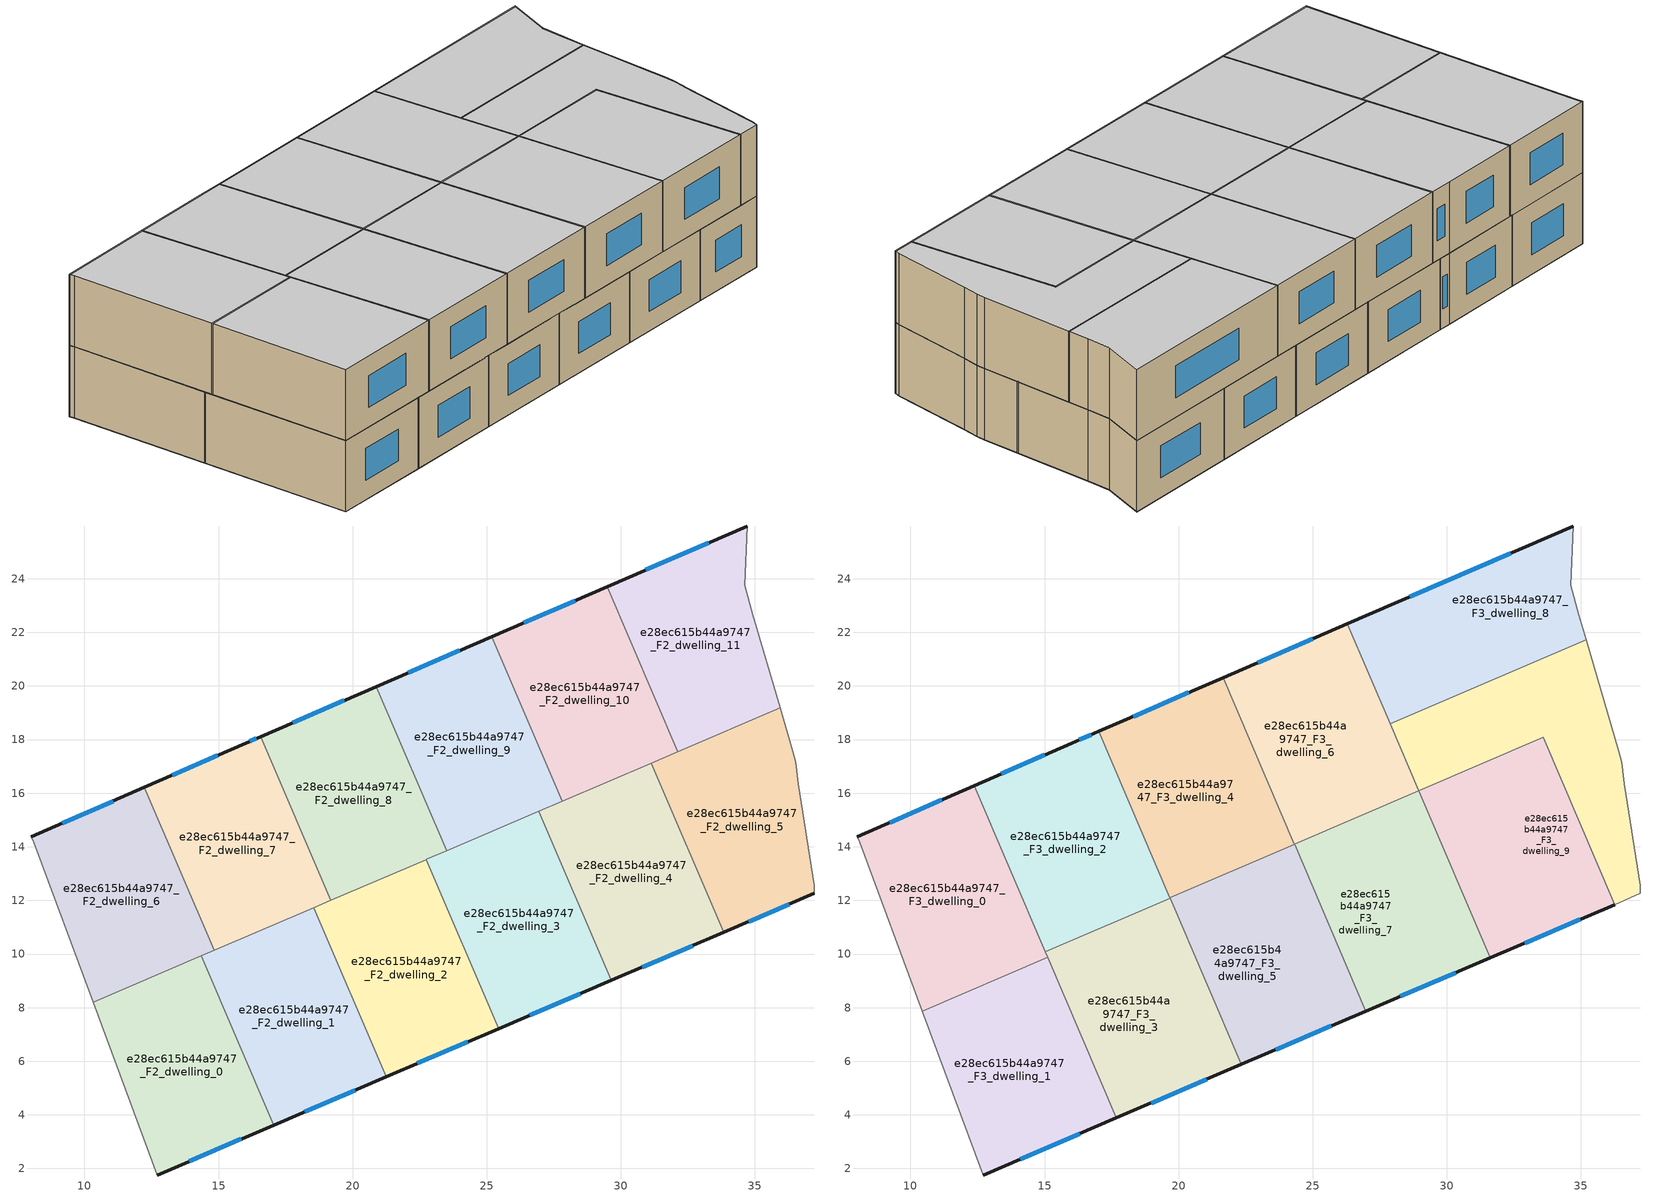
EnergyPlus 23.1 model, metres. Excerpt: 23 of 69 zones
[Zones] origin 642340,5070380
e28ec615b44a9747_F2_dwelling_0
 floor to e28ec615b44a9747_F1_dwelling_0 (EU_floor_Construction): 17.06,3.62 14.36,9.93 10.32,8.2 12.71,1.76 z6
 wall outside (EU_wall_Construction): 17.06,3.62 12.71,1.76 z6:9
 wall to e28ec615b44a9747_F2_dwelling_1 (EU_wall_Construction): 14.36,9.93 17.06,3.62 z6:9
 wall adiabatic (EU_wall_Construction): 12.71,1.76 10.32,8.2 z6:9
 wall to e28ec615b44a9747_F2_dwelling_6 (EU_wall_Construction): 10.32,8.2 14.36,9.93 z6:9
 window (EU_Window_Construction): 15.86,3.1 13.91,2.27 z6.83:8.17
e28ec615b44a9747_F2_dwelling_1
 floor to e28ec615b44a9747_F1_dwelling_1 (EU_floor_Construction): 21.26,5.42 18.56,11.73 14.36,9.93 17.06,3.62 z6
 wall outside (EU_wall_Construction): 21.26,5.42 17.06,3.62 z6:9
 wall to e28ec615b44a9747_F2_dwelling_2 (EU_wall_Construction): 18.56,11.73 21.26,5.42 z6:9
 wall to e28ec615b44a9747_F2_dwelling_7 (EU_wall_Construction): 14.84,10.14 18.56,11.73 z6:9
 wall to e28ec615b44a9747_F2_dwelling_6 (EU_wall_Construction): 14.36,9.93 14.84,10.14 z6:9
 window (EU_Window_Construction): 20.1,4.92 18.22,4.12 z6.83:8.17
e28ec615b44a9747_F2_dwelling_10
 floor to e28ec615b44a9747_F1_dwelling_10 (EU_floor_Construction): 32.13,17.54 29.5,23.7 25.2,21.84 27.83,15.7 z6
 wall outside (EU_wall_Construction): 25.2,21.84 29.5,23.7 z6:9
 wall to e28ec615b44a9747_F2_dwelling_9 (EU_wall_Construction): 27.83,15.7 25.2,21.84 z6:9
 wall to e28ec615b44a9747_F2_dwelling_11 (EU_wall_Construction): 29.5,23.7 32.13,17.54 z6:9
 wall to e28ec615b44a9747_F2_dwelling_4 (EU_wall_Construction): 31.15,17.12 27.83,15.7 z6:9
 wall to e28ec615b44a9747_F2_dwelling_5 (EU_wall_Construction): 32.13,17.54 31.15,17.12 z6:9
 window (EU_Window_Construction): 26.39,22.36 28.31,23.19 z6.83:8.17
e28ec615b44a9747_F2_dwelling_11
 floor to e28ec615b44a9747_F1_dwelling_11 (EU_floor_Construction): 35.95,19.18 34.93,22.66 34.63,23.76 34.73,25.97 29.5,23.7 32.13,17.54 z6
 wall outside (EU_wall_Construction): 29.5,23.7 34.73,25.97 z6:9
 wall adiabatic (EU_wall_Construction): 34.73,25.97 34.63,23.76 34.93,22.66 35.95,19.18 z6:9
 wall to e28ec615b44a9747_F2_dwelling_5 (EU_wall_Construction): 35.95,19.18 32.13,17.54 z6:9
 window (EU_Window_Construction): 30.95,24.33 33.28,25.34 z6.83:8.17
e28ec615b44a9747_F2_dwelling_2
 floor to e28ec615b44a9747_F1_dwelling_2 (EU_floor_Construction): 25.46,7.21 22.75,13.53 18.56,11.73 21.26,5.42 z6
 wall outside (EU_wall_Construction): 25.46,7.21 21.26,5.42 z6:9
 wall to e28ec615b44a9747_F2_dwelling_3 (EU_wall_Construction): 22.75,13.53 25.46,7.21 z6:9
 wall to e28ec615b44a9747_F2_dwelling_8 (EU_wall_Construction): 19.18,12 22.75,13.53 z6:9
 wall to e28ec615b44a9747_F2_dwelling_7 (EU_wall_Construction): 18.56,11.73 19.18,12 z6:9
 window (EU_Window_Construction): 24.29,6.72 22.42,5.92 z6.83:8.17
 ceiling adiabatic (EU_roof_Construction): 22.75,13.53 22.79,13.43 19.68,12.1 22.34,5.88 21.26,5.42 18.6,11.62 19.69,12.08 19.64,12.19 z9
e28ec615b44a9747_F2_dwelling_3
 floor to e28ec615b44a9747_F1_dwelling_3 (EU_floor_Construction): 29.65,9.01 26.95,15.32 22.75,13.53 25.46,7.21 z6
 wall outside (EU_wall_Construction): 29.65,9.01 25.46,7.21 z6:9
 wall to e28ec615b44a9747_F2_dwelling_4 (EU_wall_Construction): 26.95,15.32 29.65,9.01 z6:9
 wall to e28ec615b44a9747_F2_dwelling_9 (EU_wall_Construction): 23.51,13.85 26.95,15.32 z6:9
 wall to e28ec615b44a9747_F2_dwelling_8 (EU_wall_Construction): 22.75,13.53 23.51,13.85 z6:9
 window (EU_Window_Construction): 28.49,8.52 26.62,7.71 z6.83:8.17
 ceiling adiabatic (EU_roof_Construction): 26.95,15.32 26.99,15.24 24.33,14.09 22.79,13.43 22.75,13.53 z9
e28ec615b44a9747_F2_dwelling_4
 floor to e28ec615b44a9747_F1_dwelling_4 (EU_floor_Construction): 33.85,10.81 31.15,17.12 26.95,15.32 29.65,9.01 z6
 wall outside (EU_wall_Construction): 33.85,10.81 29.65,9.01 z6:9
 wall to e28ec615b44a9747_F2_dwelling_5 (EU_wall_Construction): 31.15,17.12 33.85,10.81 z6:9
 wall to e28ec615b44a9747_F2_dwelling_9 (EU_wall_Construction): 26.95,15.32 27.83,15.7 z6:9
 window (EU_Window_Construction): 32.69,10.31 30.81,9.51 z6.83:8.17
e28ec615b44a9747_F2_dwelling_5
 floor to e28ec615b44a9747_F1_dwelling_5 (EU_floor_Construction): 37.23,12.26 37.23,12.56 36.63,16.36 36.53,17.16 36.43,17.56 35.95,19.18 31.15,17.12 33.85,10.81 z6
 wall outside (EU_wall_Construction): 37.23,12.26 33.85,10.81 z6:9
 wall adiabatic (EU_wall_Construction): 35.95,19.18 36.43,17.56 36.53,17.16 36.63,16.36 37.23,12.56 37.23,12.26 z6:9
 window (EU_Window_Construction): 36.29,11.86 34.79,11.21 z6.83:8.17
e28ec615b44a9747_F2_dwelling_6
 floor to e28ec615b44a9747_F1_dwelling_6 (EU_floor_Construction): 14.84,10.14 12.23,16.21 8.01,14.37 8.11,14.17 10.32,8.2 z6
 wall outside (EU_wall_Construction): 8.01,14.37 12.23,16.21 z6:9
 wall to e28ec615b44a9747_F2_dwelling_7 (EU_wall_Construction): 12.23,16.21 14.84,10.14 z6:9
 wall adiabatic (EU_wall_Construction): 10.32,8.2 8.11,14.17 8.01,14.37 z6:9
 window (EU_Window_Construction): 9.18,14.88 11.07,15.7 z6.83:8.17
e28ec615b44a9747_F2_dwelling_7
 floor to e28ec615b44a9747_F1_dwelling_7 (EU_floor_Construction): 19.18,12 16.57,18.11 16.02,17.87 12.23,16.21 14.84,10.14 z6
 wall outside (EU_wall_Construction): 12.23,16.21 16.02,17.87 16.57,18.11 z6:9
 wall to e28ec615b44a9747_F2_dwelling_8 (EU_wall_Construction): 16.57,18.11 19.18,12 z6:9
 window (EU_Window_Construction): 13.28,16.67 14.97,17.41 / 16.17,17.93 16.41,18.04 z6.83:8.17
e28ec615b44a9747_F2_dwelling_8
 floor to e28ec615b44a9747_F1_dwelling_8 (EU_floor_Construction): 23.51,13.85 20.89,19.98 16.57,18.11 19.18,12 z6
 wall outside (EU_wall_Construction): 16.57,18.11 20.89,19.98 z6:9
 wall to e28ec615b44a9747_F2_dwelling_9 (EU_wall_Construction): 20.89,19.98 23.51,13.85 z6:9
 window (EU_Window_Construction): 17.76,18.62 19.69,19.46 z6.83:8.17
e28ec615b44a9747_F2_dwelling_9
 floor to e28ec615b44a9747_F1_dwelling_9 (EU_floor_Construction): 27.83,15.7 25.2,21.84 20.89,19.98 23.51,13.85 z6
 wall outside (EU_wall_Construction): 20.89,19.98 25.2,21.84 z6:9
 window (EU_Window_Construction): 22.08,20.49 24,21.32 z6.83:8.17
e28ec615b44a9747_F3_dwelling_0
 floor to e28ec615b44a9747_F2_dwelling_6 (EU_floor_Construction): 14.84,10.14 12.23,16.21 8.01,14.37 8.11,14.17 10.32,8.2 z9
 floor to e28ec615b44a9747_F2_dwelling_0 (EU_floor_Construction): 14.5,9.6 14.36,9.93 10.32,8.2 10.44,7.87 z9
 floor to e28ec615b44a9747_F2_dwelling_7 (EU_floor_Construction): 14.98,10.2 12.38,16.28 12.23,16.21 14.84,10.14 z9
 floor to e28ec615b44a9747_F2_dwelling_1 (EU_floor_Construction): 15.12,9.87 14.98,10.2 14.36,9.93 14.5,9.6 z9
 wall outside (EU_wall_Construction): 8.01,14.37 12.38,16.28 z9:12
 wall to e28ec615b44a9747_F3_dwelling_1 (EU_wall_Construction): 15.12,9.87 10.44,7.87 z9:12
 wall adiabatic (EU_wall_Construction): 10.44,7.87 8.11,14.17 8.01,14.37 z9:12
 wall to e28ec615b44a9747_F3_dwelling_2 (EU_wall_Construction): 12.38,16.28 15.03,10.09 z9:12
 wall to e28ec615b44a9747_F3_dwelling_3 (EU_wall_Construction): 15.03,10.09 15.12,9.87 z9:12
 window (EU_Window_Construction): 9.22,14.9 11.17,15.75 z9.83:11.17
 ceiling to e28ec615b44a9747_F4_dwelling_0 (EU_floor_Construction): 12.38,16.28 15.12,9.87 10.44,7.87 8.11,14.17 8.01,14.37 z12
e28ec615b44a9747_F3_dwelling_1
 floor to e28ec615b44a9747_F2_dwelling_0 (EU_floor_Construction): 17.06,3.62 14.5,9.6 10.44,7.87 12.71,1.76 z9
 floor to e28ec615b44a9747_F2_dwelling_1 (EU_floor_Construction): 17.68,3.89 15.12,9.87 14.5,9.6 17.06,3.62 z9
 wall outside (EU_wall_Construction): 17.69,3.89 12.71,1.76 z9:12
 wall adiabatic (EU_wall_Construction): 12.71,1.76 10.44,7.87 z9:12
 wall to e28ec615b44a9747_F3_dwelling_3 (EU_wall_Construction): 15.12,9.87 17.69,3.89 z9:12
 window (EU_Window_Construction): 16.31,3.3 14.09,2.35 z9.83:11.17
 ceiling to e28ec615b44a9747_F4_dwelling_1 (EU_floor_Construction): 15.12,9.87 17.69,3.89 12.71,1.76 10.44,7.87 z12
e28ec615b44a9747_F3_dwelling_10
 floor to e28ec615b44a9747_F2_dwelling_5 (EU_floor_Construction): 37.23,12.26 37.23,12.56 36.63,16.36 36.53,17.16 36.43,17.56 35.95,19.18 31.15,17.12 31.18,17.04 33.6,18.08 36.27,11.85 z9
 floor to e28ec615b44a9747_F2_dwelling_10 (EU_floor_Construction): 32.13,17.54 31.1,19.96 27.9,18.58 28.93,16.17 z9
 floor to e28ec615b44a9747_F2_dwelling_11 (EU_floor_Construction): 35.95,19.18 35.21,21.72 31.1,19.96 32.13,17.54 z9
 floor to e28ec615b44a9747_F2_dwelling_4 (EU_floor_Construction): 31.18,17.04 31.15,17.12 28.93,16.17 28.96,16.09 z9
 wall adiabatic (EU_wall_Construction): 35.21,21.72 36.43,17.56 36.53,17.16 36.63,16.36 37.23,12.56 37.23,12.26 36.27,11.84 z9:12
 wall to e28ec615b44a9747_F3_dwelling_9 (EU_wall_Construction): 36.27,11.84 33.6,18.08 28.96,16.09 z9:12
 wall to e28ec615b44a9747_F3_dwelling_8 (EU_wall_Construction): 27.9,18.58 35.21,21.72 z9:12
 wall to e28ec615b44a9747_F3_dwelling_6 (EU_wall_Construction): 28.96,16.09 27.9,18.58 z9:12
 ceiling to e28ec615b44a9747_F4_dwelling_10 (EU_floor_Construction): 35.21,21.72 36.43,17.56 36.53,17.16 36.63,16.36 37.23,12.56 37.23,12.26 36.27,11.84 33.6,18.08 28.96,16.09 27.9,18.58 z12
e28ec615b44a9747_F3_dwelling_2
 floor to e28ec615b44a9747_F2_dwelling_7 (EU_floor_Construction): 19.18,12 16.57,18.11 16.02,17.87 12.38,16.28 14.98,10.2 z9
 floor to e28ec615b44a9747_F2_dwelling_8 (EU_floor_Construction): 19.64,12.19 17.02,18.3 16.57,18.11 19.18,12 z9
 floor to e28ec615b44a9747_F2_dwelling_1 (EU_floor_Construction): 18.6,11.62 18.56,11.73 14.98,10.2 15.03,10.09 z9
 floor to e28ec615b44a9747_F2_dwelling_2 (EU_floor_Construction): 19.69,12.08 19.64,12.19 18.56,11.73 18.6,11.62 z9
 wall outside (EU_wall_Construction): 12.38,16.28 16.02,17.87 17.02,18.3 z9:12
 wall to e28ec615b44a9747_F3_dwelling_3 (EU_wall_Construction): 19.69,12.08 15.03,10.09 z9:12
 wall to e28ec615b44a9747_F3_dwelling_4 (EU_wall_Construction): 17.02,18.3 19.68,12.1 z9:12
 wall to e28ec615b44a9747_F3_dwelling_5 (EU_wall_Construction): 19.68,12.1 19.68,12.09 z9:12
 window (EU_Window_Construction): 16.29,17.99 16.74,18.18 / 13.39,16.72 15.01,17.43 z9.83:11.17
 ceiling to e28ec615b44a9747_F4_dwelling_2 (EU_floor_Construction): 17.02,18.3 19.69,12.08 15.03,10.09 12.38,16.28 16.02,17.87 z12
e28ec615b44a9747_F3_dwelling_3
 floor to e28ec615b44a9747_F2_dwelling_1 (EU_floor_Construction): 21.26,5.42 18.6,11.62 15.03,10.09 17.68,3.89 z9
 floor adiabatic (EU_floor_Construction): 22.34,5.88 19.69,12.08 18.6,11.62 21.26,5.42 z9
 wall outside (EU_wall_Construction): 22.34,5.88 17.69,3.89 z9:12
 wall to e28ec615b44a9747_F3_dwelling_5 (EU_wall_Construction): 19.69,12.08 22.34,5.88 z9:12
 window (EU_Window_Construction): 21.05,5.33 18.97,4.44 z9.83:11.17
 ceiling to e28ec615b44a9747_F4_dwelling_3 (EU_floor_Construction): 19.69,12.08 22.34,5.88 17.69,3.89 15.03,10.09 z12
e28ec615b44a9747_F3_dwelling_4
 floor to e28ec615b44a9747_F2_dwelling_8 (EU_floor_Construction): 23.51,13.85 20.89,19.98 17.02,18.3 19.64,12.19 z9
 floor to e28ec615b44a9747_F2_dwelling_9 (EU_floor_Construction): 24.29,14.18 21.66,20.31 20.89,19.98 23.51,13.85 z9
 floor adiabatic (EU_floor_Construction): 24.33,14.09 24.29,14.18 19.64,12.19 19.68,12.1 z9
 wall outside (EU_wall_Construction): 17.02,18.3 21.66,20.31 z9:12
 wall to e28ec615b44a9747_F3_dwelling_5 (EU_wall_Construction): 24.33,14.09 19.68,12.1 z9:12
 wall to e28ec615b44a9747_F3_dwelling_6 (EU_wall_Construction): 21.66,20.31 24.33,14.1 z9:12
 window (EU_Window_Construction): 18.31,18.86 20.38,19.76 z9.83:11.17
 ceiling to e28ec615b44a9747_F4_dwelling_4 (EU_floor_Construction): 21.66,20.31 24.33,14.09 19.68,12.1 17.02,18.3 z12
e28ec615b44a9747_F3_dwelling_5
 floor to e28ec615b44a9747_F2_dwelling_2 (EU_floor_Construction): 25.46,7.22 22.79,13.43 19.68,12.1 22.34,5.88 z9
 floor to e28ec615b44a9747_F2_dwelling_3 (EU_floor_Construction): 26.99,7.87 24.33,14.09 22.79,13.43 25.46,7.22 z9
 wall outside (EU_wall_Construction): 26.99,7.87 22.34,5.88 z9:12
 wall to e28ec615b44a9747_F3_dwelling_7 (EU_wall_Construction): 24.33,14.09 26.99,7.87 z9:12
 window (EU_Window_Construction): 25.7,7.32 23.63,6.43 z9.83:11.17
 ceiling to e28ec615b44a9747_F4_dwelling_5 (EU_floor_Construction): 24.33,14.09 26.99,7.87 22.34,5.88 19.68,12.1 z12
e28ec615b44a9747_F3_dwelling_6
 floor to e28ec615b44a9747_F2_dwelling_9 (EU_floor_Construction): 27.83,15.7 25.2,21.84 21.66,20.31 24.29,14.18 z9
 floor to e28ec615b44a9747_F2_dwelling_4 (EU_floor_Construction): 28.97,16.08 28.93,16.17 26.95,15.32 26.99,15.24 z9
 floor to e28ec615b44a9747_F2_dwelling_10 (EU_floor_Construction): 28.93,16.17 26.3,22.32 25.2,21.84 27.83,15.7 z9
 floor adiabatic (EU_floor_Construction): 26.99,15.24 26.95,15.32 24.29,14.18 24.32,14.1 z9
 wall outside (EU_wall_Construction): 21.66,20.31 26.3,22.32 z9:12
 wall to e28ec615b44a9747_F3_dwelling_7 (EU_wall_Construction): 28.97,16.08 24.32,14.1 z9:12
 wall to e28ec615b44a9747_F3_dwelling_8 (EU_wall_Construction): 26.3,22.32 27.9,18.58 z9:12
 window (EU_Window_Construction): 22.95,20.87 25.01,21.76 z9.83:11.17
 ceiling to e28ec615b44a9747_F4_dwelling_6 (EU_floor_Construction): 26.3,22.32 28.97,16.08 24.32,14.1 21.66,20.31 z12
e28ec615b44a9747_F3_dwelling_7
 floor to e28ec615b44a9747_F2_dwelling_3 (EU_floor_Construction): 29.65,9.01 26.99,15.24 24.32,14.1 26.99,7.87 z9
 floor to e28ec615b44a9747_F2_dwelling_4 (EU_floor_Construction): 31.63,9.86 28.97,16.08 26.99,15.24 29.65,9.01 z9
 wall outside (EU_wall_Construction): 31.63,9.86 26.99,7.87 z9:12
 wall to e28ec615b44a9747_F3_dwelling_9 (EU_wall_Construction): 28.97,16.08 31.63,9.86 z9:12
 window (EU_Window_Construction): 30.35,9.31 28.28,8.42 z9.83:11.17
 ceiling to e28ec615b44a9747_F4_dwelling_7 (EU_floor_Construction): 28.97,16.08 31.63,9.86 26.99,7.87 24.32,14.1 z12
e28ec615b44a9747_F3_dwelling_8
 floor to e28ec615b44a9747_F2_dwelling_10 (EU_floor_Construction): 31.1,19.96 29.5,23.7 26.3,22.32 27.9,18.58 z9
 floor to e28ec615b44a9747_F2_dwelling_11 (EU_floor_Construction): 35.21,21.72 34.93,22.66 34.63,23.76 34.73,25.97 29.5,23.7 31.1,19.96 z9
 wall outside (EU_wall_Construction): 26.3,22.32 34.73,25.97 z9:12
 wall adiabatic (EU_wall_Construction): 34.73,25.97 34.63,23.76 34.93,22.66 35.21,21.72 z9:12
 window (EU_Window_Construction): 28.63,23.33 32.4,24.96 z9.83:11.17
 ceiling to e28ec615b44a9747_F4_dwelling_8 (EU_floor_Construction): 34.73,25.97 34.63,23.76 34.93,22.66 35.21,21.72 27.9,18.58 26.3,22.32 z12
e28ec615b44a9747_F3_dwelling_9
 floor to e28ec615b44a9747_F2_dwelling_5 (EU_floor_Construction): 36.27,11.85 33.6,18.08 31.18,17.04 33.85,10.81 z9
 floor to e28ec615b44a9747_F2_dwelling_4 (EU_floor_Construction): 33.85,10.81 31.18,17.04 28.96,16.09 31.63,9.86 z9
 wall outside (EU_wall_Construction): 36.27,11.84 31.63,9.86 z9:12
 window (EU_Window_Construction): 34.98,11.3 32.92,10.41 z9.83:11.17
 ceiling to e28ec615b44a9747_F4_dwelling_9 (EU_floor_Construction): 33.6,18.08 36.27,11.84 31.63,9.86 28.96,16.09 z12
[Building]
EU S2 Campaign: North Axis=0; Terrain=City; Solar Distribution=FullExterior
[Site:Location]
Lyon-Bron: Latitude=45.75; Longitude=5; Time Zone=1; Elevation=198
[SizingPeriod:WeatherFileDays]
AnnualSizingPeriod: Begin Month=1; Begin Day of Month=1; End Month=12; End Day of Month=31; Day of Week for Start Day=Monday; Use Weather File Daylight Saving Period=No; Use Weather File Rain and Snow Indicators=No
[MATERIAL]
EU_InternalMass_Material: Roughness=MediumRough; Thickness=0.1; Conductivity=1; Density=1800; Specific Heat=900; Thermal Absorptance=0.9; Solar Absorptance=0.7; Visible Absorptance=0.7
[MATERIAL:NOMASS] Roughness=MediumRough; Thermal Absorptance=0.9; Solar Absorptance=0.7; Visible Absorptance=0.7
Name | Thermal Resistance
EU_wall_NoMass | 1.97775
EU_roof_NoMass | 1.81626
EU_floor_NoMass | 1.84812
[WINDOWMATERIAL:SIMPLEGLAZINGSYSTEM]
EU_Window_SimpleGlazing: UFactor=3.27502; Solar Heat Gain Coefficient=0.76; Visible Transmittance=0.76
[CONSTRUCTION]
EU_wall_Construction: EU_wall_NoMass
EU_roof_Construction: EU_roof_NoMass
EU_floor_Construction: EU_floor_NoMass
EU_InternalMass_Construction: EU_InternalMass_Material
EU_Window_Construction: EU_Window_SimpleGlazing
[ZONE] Type=1; Multiplier=1; Ceiling Height=autocalculate; Floor Area=autocalculate; Part of Total Floor Area=Yes
Name | Volume
e28ec615b44a9747_F2_dwelling_0 | 94.0239
e28ec615b44a9747_F3_dwelling_0; e28ec615b44a9747_F3_dwelling_2 | 102.56
e28ec615b44a9747_F2_dwelling_1; e28ec615b44a9747_F2_dwelling_4; e28ec615b44a9747_F2_dwelling_7; e28ec615b44a9747_F2_dwelling_8 | 94.0159
e28ec615b44a9747_F3_dwelling_1 | 102.543
e28ec615b44a9747_F2_dwelling_10 | 94.0093
e28ec615b44a9747_F3_dwelling_10 | 102.566
e28ec615b44a9747_F2_dwelling_11 | 94.0217
e28ec615b44a9747_F2_dwelling_2 | 94.0151
e28ec615b44a9747_F2_dwelling_3 | 94.0247
e28ec615b44a9747_F3_dwelling_3; e28ec615b44a9747_F3_dwelling_4 | 102.554
e28ec615b44a9747_F2_dwelling_5 | 94.0012
e28ec615b44a9747_F3_dwelling_5 | 102.572
e28ec615b44a9747_F2_dwelling_6 | 94.0005
e28ec615b44a9747_F3_dwelling_6 | 102.579
e28ec615b44a9747_F3_dwelling_7 | 102.569
e28ec615b44a9747_F3_dwelling_8 | 102.576
e28ec615b44a9747_F2_dwelling_9 | 94.0144
e28ec615b44a9747_F3_dwelling_9 | 102.564
[INTERNALMASS] Construction=EU_InternalMass_Construction
Name | Zone or ZoneList | Surface Area
e28ec615b44a9747_F2_dwelling_0_EU_InternalMass | e28ec615b44a9747_F2_dwelling_0 | 31.341
e28ec615b44a9747_F2_dwelling_1_EU_InternalMass | e28ec615b44a9747_F2_dwelling_1 | 31.3386
e28ec615b44a9747_F2_dwelling_2_EU_InternalMass | e28ec615b44a9747_F2_dwelling_2 | 31.3386
e28ec615b44a9747_F2_dwelling_3_EU_InternalMass | e28ec615b44a9747_F2_dwelling_3 | 31.3413
e28ec615b44a9747_F2_dwelling_4_EU_InternalMass | e28ec615b44a9747_F2_dwelling_4 | 31.3386
e28ec615b44a9747_F2_dwelling_5_EU_InternalMass | e28ec615b44a9747_F2_dwelling_5 | 31.3341
e28ec615b44a9747_F2_dwelling_6_EU_InternalMass | e28ec615b44a9747_F2_dwelling_6 | 31.3335
e28ec615b44a9747_F2_dwelling_7_EU_InternalMass | e28ec615b44a9747_F2_dwelling_7 | 31.3388
e28ec615b44a9747_F2_dwelling_8_EU_InternalMass | e28ec615b44a9747_F2_dwelling_8 | 31.3388
e28ec615b44a9747_F2_dwelling_9_EU_InternalMass | e28ec615b44a9747_F2_dwelling_9 | 31.3383
e28ec615b44a9747_F2_dwelling_10_EU_InternalMass | e28ec615b44a9747_F2_dwelling_10 | 31.3363
e28ec615b44a9747_F2_dwelling_11_EU_InternalMass | e28ec615b44a9747_F2_dwelling_11 | 31.3405
e28ec615b44a9747_F3_dwelling_0_EU_InternalMass | e28ec615b44a9747_F3_dwelling_0 | 34.1857
e28ec615b44a9747_F3_dwelling_1_EU_InternalMass | e28ec615b44a9747_F3_dwelling_1 | 34.1816
e28ec615b44a9747_F3_dwelling_2_EU_InternalMass | e28ec615b44a9747_F3_dwelling_2 | 34.1869
e28ec615b44a9747_F3_dwelling_3_EU_InternalMass | e28ec615b44a9747_F3_dwelling_3 | 34.1863
e28ec615b44a9747_F3_dwelling_4_EU_InternalMass | e28ec615b44a9747_F3_dwelling_4 | 34.1862
e28ec615b44a9747_F3_dwelling_5_EU_InternalMass | e28ec615b44a9747_F3_dwelling_5 | 34.1891
e28ec615b44a9747_F3_dwelling_6_EU_InternalMass | e28ec615b44a9747_F3_dwelling_6 | 34.1938
e28ec615b44a9747_F3_dwelling_7_EU_InternalMass | e28ec615b44a9747_F3_dwelling_7 | 34.1895
e28ec615b44a9747_F3_dwelling_8_EU_InternalMass | e28ec615b44a9747_F3_dwelling_8 | 34.1903
e28ec615b44a9747_F3_dwelling_9_EU_InternalMass | e28ec615b44a9747_F3_dwelling_9 | 34.1882
e28ec615b44a9747_F3_dwelling_10_EU_InternalMass | e28ec615b44a9747_F3_dwelling_10 | 34.1887
[OTHEREQUIPMENT] Fuel Type=Electricity; Design Level Calculation Method=Watts/Area; Power per Zone Floor Area=1; Fraction Latent=0; Fraction Radiant=0; Fraction Lost=0; Carbon Dioxide Generation Rate=0; EndUse Subcategory=EU_Step8_InternalGains
Name | Zone or ZoneList or Space or SpaceList | Schedule
EU_Step8_InternalGain_e28ec615b44a9747_F2_dwelling_0_f000 | e28ec615b44a9747_F2_dwelling_0 | EU_Step8_GainSchedule_e28ec615b44a9747_F2_dwelling_0_f000
EU_Step8_InternalGain_e28ec615b44a9747_F2_dwelling_1_f000 | e28ec615b44a9747_F2_dwelling_1 | EU_Step8_GainSchedule_e28ec615b44a9747_F2_dwelling_1_f000
EU_Step8_InternalGain_e28ec615b44a9747_F2_dwelling_2_f000 | e28ec615b44a9747_F2_dwelling_2 | EU_Step8_GainSchedule_e28ec615b44a9747_F2_dwelling_2_f000
EU_Step8_InternalGain_e28ec615b44a9747_F2_dwelling_3_f000 | e28ec615b44a9747_F2_dwelling_3 | EU_Step8_GainSchedule_e28ec615b44a9747_F2_dwelling_3_f000
EU_Step8_InternalGain_e28ec615b44a9747_F2_dwelling_4_f000 | e28ec615b44a9747_F2_dwelling_4 | EU_Step8_GainSchedule_e28ec615b44a9747_F2_dwelling_4_f000
EU_Step8_InternalGain_e28ec615b44a9747_F2_dwelling_5_f000 | e28ec615b44a9747_F2_dwelling_5 | EU_Step8_GainSchedule_e28ec615b44a9747_F2_dwelling_5_f000
EU_Step8_InternalGain_e28ec615b44a9747_F2_dwelling_6_f000 | e28ec615b44a9747_F2_dwelling_6 | EU_Step8_GainSchedule_e28ec615b44a9747_F2_dwelling_6_f000
EU_Step8_InternalGain_e28ec615b44a9747_F2_dwelling_7_f000 | e28ec615b44a9747_F2_dwelling_7 | EU_Step8_GainSchedule_e28ec615b44a9747_F2_dwelling_7_f000
EU_Step8_InternalGain_e28ec615b44a9747_F2_dwelling_8_f000 | e28ec615b44a9747_F2_dwelling_8 | EU_Step8_GainSchedule_e28ec615b44a9747_F2_dwelling_8_f000
EU_Step8_InternalGain_e28ec615b44a9747_F2_dwelling_9_f000 | e28ec615b44a9747_F2_dwelling_9 | EU_Step8_GainSchedule_e28ec615b44a9747_F2_dwelling_9_f000
EU_Step8_InternalGain_e28ec615b44a9747_F2_dwelling_10_f000 | e28ec615b44a9747_F2_dwelling_10 | EU_Step8_GainSchedule_e28ec615b44a9747_F2_dwelling_10_f000
EU_Step8_InternalGain_e28ec615b44a9747_F2_dwelling_11_f000 | e28ec615b44a9747_F2_dwelling_11 | EU_Step8_GainSchedule_e28ec615b44a9747_F2_dwelling_11_f000
EU_Step8_InternalGain_e28ec615b44a9747_F3_dwelling_0_f000 | e28ec615b44a9747_F3_dwelling_0 | EU_Step8_GainSchedule_e28ec615b44a9747_F3_dwelling_0_f000
EU_Step8_InternalGain_e28ec615b44a9747_F3_dwelling_1_f000 | e28ec615b44a9747_F3_dwelling_1 | EU_Step8_GainSchedule_e28ec615b44a9747_F3_dwelling_1_f000
EU_Step8_InternalGain_e28ec615b44a9747_F3_dwelling_2_f000 | e28ec615b44a9747_F3_dwelling_2 | EU_Step8_GainSchedule_e28ec615b44a9747_F3_dwelling_2_f000
EU_Step8_InternalGain_e28ec615b44a9747_F3_dwelling_3_f000 | e28ec615b44a9747_F3_dwelling_3 | EU_Step8_GainSchedule_e28ec615b44a9747_F3_dwelling_3_f000
EU_Step8_InternalGain_e28ec615b44a9747_F3_dwelling_4_f000 | e28ec615b44a9747_F3_dwelling_4 | EU_Step8_GainSchedule_e28ec615b44a9747_F3_dwelling_4_f000
EU_Step8_InternalGain_e28ec615b44a9747_F3_dwelling_5_f000 | e28ec615b44a9747_F3_dwelling_5 | EU_Step8_GainSchedule_e28ec615b44a9747_F3_dwelling_5_f000
EU_Step8_InternalGain_e28ec615b44a9747_F3_dwelling_6_f000 | e28ec615b44a9747_F3_dwelling_6 | EU_Step8_GainSchedule_e28ec615b44a9747_F3_dwelling_6_f000
EU_Step8_InternalGain_e28ec615b44a9747_F3_dwelling_7_f000 | e28ec615b44a9747_F3_dwelling_7 | EU_Step8_GainSchedule_e28ec615b44a9747_F3_dwelling_7_f000
EU_Step8_InternalGain_e28ec615b44a9747_F3_dwelling_8_f000 | e28ec615b44a9747_F3_dwelling_8 | EU_Step8_GainSchedule_e28ec615b44a9747_F3_dwelling_8_f000
EU_Step8_InternalGain_e28ec615b44a9747_F3_dwelling_9_f000 | e28ec615b44a9747_F3_dwelling_9 | EU_Step8_GainSchedule_e28ec615b44a9747_F3_dwelling_9_f000
EU_Step8_InternalGain_e28ec615b44a9747_F3_dwelling_10_f000 | e28ec615b44a9747_F3_dwelling_10 | EU_Step8_GainSchedule_e28ec615b44a9747_F3_dwelling_10_f000
[ZONEVENTILATION:DESIGNFLOWRATE] Schedule=EU_AlwaysOn; Design Flow Rate Calculation Method=AirChanges/Hour; Air Changes per Hour=0.759424; Ventilation Type=Natural; Fan Pressure Rise=0; Fan Total Efficiency=1; Constant Term Coefficient=1; Temperature Term Coefficient=0; Velocity Term Coefficient=0; Velocity Squared Term Coefficient=0; Minimum Indoor Temperature=-100; Maximum Indoor Temperature=100; Delta Temperature=-100; Minimum Outdoor Temperature=-100; Maximum Outdoor Temperature=100; Maximum Wind Speed=40
Name | Zone or ZoneList or Space or SpaceList
EU_ConstantAir_e28ec615b44a9747_F2_dwelling_0 | e28ec615b44a9747_F2_dwelling_0
EU_ConstantAir_e28ec615b44a9747_F2_dwelling_1 | e28ec615b44a9747_F2_dwelling_1
EU_ConstantAir_e28ec615b44a9747_F2_dwelling_2 | e28ec615b44a9747_F2_dwelling_2
EU_ConstantAir_e28ec615b44a9747_F2_dwelling_3 | e28ec615b44a9747_F2_dwelling_3
EU_ConstantAir_e28ec615b44a9747_F2_dwelling_4 | e28ec615b44a9747_F2_dwelling_4
EU_ConstantAir_e28ec615b44a9747_F2_dwelling_5 | e28ec615b44a9747_F2_dwelling_5
EU_ConstantAir_e28ec615b44a9747_F2_dwelling_6 | e28ec615b44a9747_F2_dwelling_6
EU_ConstantAir_e28ec615b44a9747_F2_dwelling_7 | e28ec615b44a9747_F2_dwelling_7
EU_ConstantAir_e28ec615b44a9747_F2_dwelling_8 | e28ec615b44a9747_F2_dwelling_8
EU_ConstantAir_e28ec615b44a9747_F2_dwelling_9 | e28ec615b44a9747_F2_dwelling_9
EU_ConstantAir_e28ec615b44a9747_F2_dwelling_10 | e28ec615b44a9747_F2_dwelling_10
EU_ConstantAir_e28ec615b44a9747_F2_dwelling_11 | e28ec615b44a9747_F2_dwelling_11
EU_ConstantAir_e28ec615b44a9747_F3_dwelling_0 | e28ec615b44a9747_F3_dwelling_0
EU_ConstantAir_e28ec615b44a9747_F3_dwelling_1 | e28ec615b44a9747_F3_dwelling_1
EU_ConstantAir_e28ec615b44a9747_F3_dwelling_2 | e28ec615b44a9747_F3_dwelling_2
EU_ConstantAir_e28ec615b44a9747_F3_dwelling_3 | e28ec615b44a9747_F3_dwelling_3
EU_ConstantAir_e28ec615b44a9747_F3_dwelling_4 | e28ec615b44a9747_F3_dwelling_4
EU_ConstantAir_e28ec615b44a9747_F3_dwelling_5 | e28ec615b44a9747_F3_dwelling_5
EU_ConstantAir_e28ec615b44a9747_F3_dwelling_6 | e28ec615b44a9747_F3_dwelling_6
EU_ConstantAir_e28ec615b44a9747_F3_dwelling_7 | e28ec615b44a9747_F3_dwelling_7
EU_ConstantAir_e28ec615b44a9747_F3_dwelling_8 | e28ec615b44a9747_F3_dwelling_8
EU_ConstantAir_e28ec615b44a9747_F3_dwelling_9 | e28ec615b44a9747_F3_dwelling_9
EU_ConstantAir_e28ec615b44a9747_F3_dwelling_10 | e28ec615b44a9747_F3_dwelling_10
[HVACTEMPLATE:ZONE:IDEALLOADSAIRSYSTEM] System Availability Schedule=EU_AlwaysOn; Maximum Heating Supply Air Temperature=50; Minimum Cooling Supply Air Temperature=13; Maximum Heating Supply Air Humidity Ratio=0.0156; Minimum Cooling Supply Air Humidity Ratio=0.0077; Heating Limit=NoLimit; Cooling Limit=NoLimit; Heating Availability Schedule=EU_AlwaysOn; Cooling Availability Schedule=EU_CoolingOff; Dehumidification Control Type=ConstantSensibleHeatRatio; Cooling Sensible Heat Ratio=0.7; Dehumidification Setpoint=60; Humidification Control Type=None; Humidification Setpoint=30; Outdoor Air Method=None; Outdoor Air Flow Rate per Person=0.00944; Outdoor Air Flow Rate per Zone Floor Area=0; Outdoor Air Flow Rate per Zone=0; Demand Controlled Ventilation Type=None; Outdoor Air Economizer Type=NoEconomizer; Heat Recovery Type=None; Sensible Heat Recovery Effectiveness=0.7; Latent Heat Recovery Effectiveness=0.65
Name | Template Thermostat
e28ec615b44a9747_F2_dwelling_0 | EU_HeatOnly_e28ec615b44a9747_F2_dwelling_0
e28ec615b44a9747_F2_dwelling_1 | EU_HeatOnly_e28ec615b44a9747_F2_dwelling_1
e28ec615b44a9747_F2_dwelling_2 | EU_HeatOnly_e28ec615b44a9747_F2_dwelling_2
e28ec615b44a9747_F2_dwelling_3 | EU_HeatOnly_e28ec615b44a9747_F2_dwelling_3
e28ec615b44a9747_F2_dwelling_4 | EU_HeatOnly_e28ec615b44a9747_F2_dwelling_4
e28ec615b44a9747_F2_dwelling_5 | EU_HeatOnly_e28ec615b44a9747_F2_dwelling_5
e28ec615b44a9747_F2_dwelling_6 | EU_HeatOnly_e28ec615b44a9747_F2_dwelling_6
e28ec615b44a9747_F2_dwelling_7 | EU_HeatOnly_e28ec615b44a9747_F2_dwelling_7
e28ec615b44a9747_F2_dwelling_8 | EU_HeatOnly_e28ec615b44a9747_F2_dwelling_8
e28ec615b44a9747_F2_dwelling_9 | EU_HeatOnly_e28ec615b44a9747_F2_dwelling_9
e28ec615b44a9747_F2_dwelling_10 | EU_HeatOnly_e28ec615b44a9747_F2_dwelling_10
e28ec615b44a9747_F2_dwelling_11 | EU_HeatOnly_e28ec615b44a9747_F2_dwelling_11
e28ec615b44a9747_F3_dwelling_0 | EU_HeatOnly_e28ec615b44a9747_F3_dwelling_0
e28ec615b44a9747_F3_dwelling_1 | EU_HeatOnly_e28ec615b44a9747_F3_dwelling_1
e28ec615b44a9747_F3_dwelling_2 | EU_HeatOnly_e28ec615b44a9747_F3_dwelling_2
e28ec615b44a9747_F3_dwelling_3 | EU_HeatOnly_e28ec615b44a9747_F3_dwelling_3
e28ec615b44a9747_F3_dwelling_4 | EU_HeatOnly_e28ec615b44a9747_F3_dwelling_4
e28ec615b44a9747_F3_dwelling_5 | EU_HeatOnly_e28ec615b44a9747_F3_dwelling_5
e28ec615b44a9747_F3_dwelling_6 | EU_HeatOnly_e28ec615b44a9747_F3_dwelling_6
e28ec615b44a9747_F3_dwelling_7 | EU_HeatOnly_e28ec615b44a9747_F3_dwelling_7
e28ec615b44a9747_F3_dwelling_8 | EU_HeatOnly_e28ec615b44a9747_F3_dwelling_8
e28ec615b44a9747_F3_dwelling_9 | EU_HeatOnly_e28ec615b44a9747_F3_dwelling_9
e28ec615b44a9747_F3_dwelling_10 | EU_HeatOnly_e28ec615b44a9747_F3_dwelling_10
[SIZING:ZONE] Zone Cooling Design Supply Air Temperature Input Method=SupplyAirTemperature; Zone Cooling Design Supply Air Temperature=13; Zone Heating Design Supply Air Temperature Input Method=SupplyAirTemperature; Zone Heating Design Supply Air Temperature=50; Zone Cooling Design Supply Air Humidity Ratio=0.008; Zone Heating Design Supply Air Humidity Ratio=0.008; Cooling Design Air Flow Method=DesignDay; Cooling Design Air Flow Rate=0; Cooling Minimum Air Flow per Zone Floor Area=0.000762; Cooling Minimum Air Flow=0; Cooling Minimum Air Flow Fraction=0.2; Heating Design Air Flow Method=DesignDay; Heating Design Air Flow Rate=0; Heating Maximum Air Flow per Zone Floor Area=0.002032; Heating Maximum Air Flow=0.141576; Heating Maximum Air Flow Fraction=0.3; Account for Dedicated Outdoor Air System=No; Dedicated Outdoor Air System Control Strategy=NeutralSupplyAir; Dedicated Outdoor Air Low Setpoint Temperature for Design=autosize; Dedicated Outdoor Air High Setpoint Temperature for Design=autosize; Zone Load Sizing Method=Sensible Load Only No Latent Load; Zone Latent Cooling Design Supply Air Humidity Ratio Input Method=HumidityRatioDifference; Zone Cooling Design Supply Air Humidity Ratio Difference=0.005; Zone Latent Heating Design Supply Air Humidity Ratio Input Method=HumidityRatioDifference; Zone Humidification Design Supply Air Humidity Ratio Difference=0.005
e28ec615b44a9747_F2_dwelling_0; e28ec615b44a9747_F2_dwelling_1; e28ec615b44a9747_F2_dwelling_2; e28ec615b44a9747_F2_dwelling_3; e28ec615b44a9747_F2_dwelling_4; e28ec615b44a9747_F2_dwelling_5; e28ec615b44a9747_F2_dwelling_6; e28ec615b44a9747_F2_dwelling_7; e28ec615b44a9747_F2_dwelling_8; e28ec615b44a9747_F2_dwelling_9; e28ec615b44a9747_F2_dwelling_10; e28ec615b44a9747_F2_dwelling_11; e28ec615b44a9747_F3_dwelling_0; e28ec615b44a9747_F3_dwelling_1; e28ec615b44a9747_F3_dwelling_2; e28ec615b44a9747_F3_dwelling_3; e28ec615b44a9747_F3_dwelling_4; e28ec615b44a9747_F3_dwelling_5; e28ec615b44a9747_F3_dwelling_6; e28ec615b44a9747_F3_dwelling_7; e28ec615b44a9747_F3_dwelling_8; e28ec615b44a9747_F3_dwelling_9; e28ec615b44a9747_F3_dwelling_10
[SCHEDULE:CONSTANT]
Name | Hourly Value
EU_AlwaysOn | 1
EU_CoolingOff | 0
[SCHEDULE:FILE] Column Number=1; Rows to Skip at Top=0; Number of Hours of Data=8760; Column Separator=Comma; Interpolate to Timestep=No; Minutes per Item=60; Adjust Schedule for Daylight Savings=Yes
Name | File
EU_Step8_GainSchedule_e28ec615b44a9747_F2_dwelling_0_f000 | ../../schedules/e28ec615b44a9747/e28ec615b44a9747_F2_dwelling_0_f000_gain.csv
EU_Step8_GainSchedule_e28ec615b44a9747_F2_dwelling_1_f000 | ../../schedules/e28ec615b44a9747/e28ec615b44a9747_F2_dwelling_1_f000_gain.csv
EU_Step8_GainSchedule_e28ec615b44a9747_F2_dwelling_2_f000 | ../../schedules/e28ec615b44a9747/e28ec615b44a9747_F2_dwelling_2_f000_gain.csv
EU_Step8_GainSchedule_e28ec615b44a9747_F2_dwelling_3_f000 | ../../schedules/e28ec615b44a9747/e28ec615b44a9747_F2_dwelling_3_f000_gain.csv
EU_Step8_GainSchedule_e28ec615b44a9747_F2_dwelling_4_f000 | ../../schedules/e28ec615b44a9747/e28ec615b44a9747_F2_dwelling_4_f000_gain.csv
EU_Step8_GainSchedule_e28ec615b44a9747_F2_dwelling_5_f000 | ../../schedules/e28ec615b44a9747/e28ec615b44a9747_F2_dwelling_5_f000_gain.csv
EU_Step8_GainSchedule_e28ec615b44a9747_F2_dwelling_6_f000 | ../../schedules/e28ec615b44a9747/e28ec615b44a9747_F2_dwelling_6_f000_gain.csv
EU_Step8_GainSchedule_e28ec615b44a9747_F2_dwelling_7_f000 | ../../schedules/e28ec615b44a9747/e28ec615b44a9747_F2_dwelling_7_f000_gain.csv
EU_Step8_GainSchedule_e28ec615b44a9747_F2_dwelling_8_f000 | ../../schedules/e28ec615b44a9747/e28ec615b44a9747_F2_dwelling_8_f000_gain.csv
EU_Step8_GainSchedule_e28ec615b44a9747_F2_dwelling_9_f000 | ../../schedules/e28ec615b44a9747/e28ec615b44a9747_F2_dwelling_9_f000_gain.csv
EU_Step8_GainSchedule_e28ec615b44a9747_F2_dwelling_10_f000 | ../../schedules/e28ec615b44a9747/e28ec615b44a9747_F2_dwelling_10_f000_gain.csv
EU_Step8_GainSchedule_e28ec615b44a9747_F2_dwelling_11_f000 | ../../schedules/e28ec615b44a9747/e28ec615b44a9747_F2_dwelling_11_f000_gain.csv
EU_Step8_GainSchedule_e28ec615b44a9747_F3_dwelling_0_f000 | ../../schedules/e28ec615b44a9747/e28ec615b44a9747_F3_dwelling_0_f000_gain.csv
EU_Step8_GainSchedule_e28ec615b44a9747_F3_dwelling_1_f000 | ../../schedules/e28ec615b44a9747/e28ec615b44a9747_F3_dwelling_1_f000_gain.csv
EU_Step8_GainSchedule_e28ec615b44a9747_F3_dwelling_2_f000 | ../../schedules/e28ec615b44a9747/e28ec615b44a9747_F3_dwelling_2_f000_gain.csv
EU_Step8_GainSchedule_e28ec615b44a9747_F3_dwelling_3_f000 | ../../schedules/e28ec615b44a9747/e28ec615b44a9747_F3_dwelling_3_f000_gain.csv
EU_Step8_GainSchedule_e28ec615b44a9747_F3_dwelling_4_f000 | ../../schedules/e28ec615b44a9747/e28ec615b44a9747_F3_dwelling_4_f000_gain.csv
EU_Step8_GainSchedule_e28ec615b44a9747_F3_dwelling_5_f000 | ../../schedules/e28ec615b44a9747/e28ec615b44a9747_F3_dwelling_5_f000_gain.csv
EU_Step8_GainSchedule_e28ec615b44a9747_F3_dwelling_6_f000 | ../../schedules/e28ec615b44a9747/e28ec615b44a9747_F3_dwelling_6_f000_gain.csv
EU_Step8_GainSchedule_e28ec615b44a9747_F3_dwelling_7_f000 | ../../schedules/e28ec615b44a9747/e28ec615b44a9747_F3_dwelling_7_f000_gain.csv
EU_Step8_GainSchedule_e28ec615b44a9747_F3_dwelling_8_f000 | ../../schedules/e28ec615b44a9747/e28ec615b44a9747_F3_dwelling_8_f000_gain.csv
EU_Step8_GainSchedule_e28ec615b44a9747_F3_dwelling_9_f000 | ../../schedules/e28ec615b44a9747/e28ec615b44a9747_F3_dwelling_9_f000_gain.csv
EU_Step8_GainSchedule_e28ec615b44a9747_F3_dwelling_10_f000 | ../../schedules/e28ec615b44a9747/e28ec615b44a9747_F3_dwelling_10_f000_gain.csv
